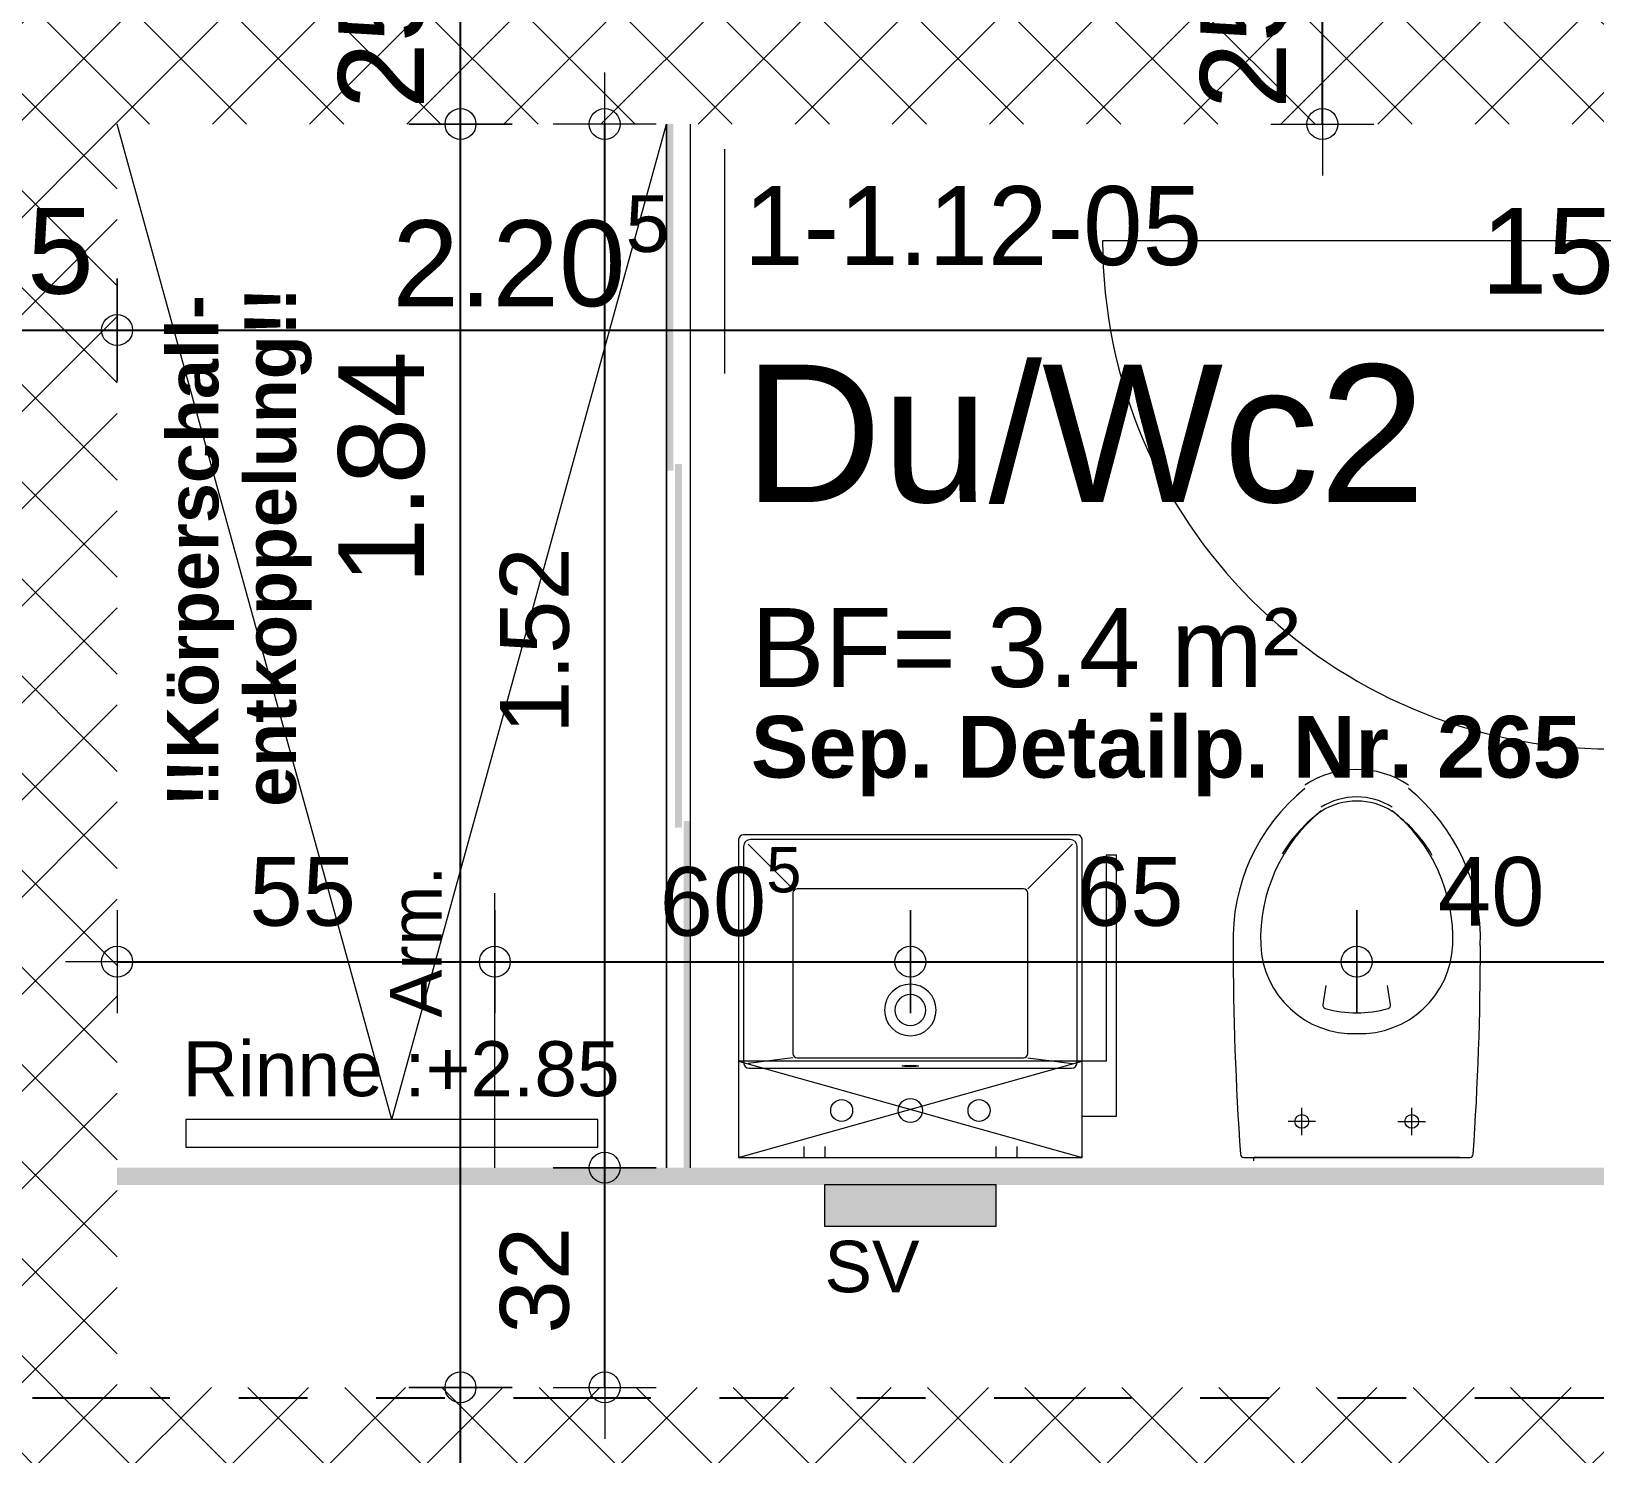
# Model space of a CAD drawing. Header units: metres. Extents: x 2.1 to 55.1, y 135.2 to 164.9.
# Drawn here: x 36.481 to 38.757, y 147.238 to 149.31 of the extents above; entities that cross this region are included whole.
import ezdxf

# ---------------------------------------------------------------- set-up
doc = ezdxf.new("R2010")
doc.units = ezdxf.units.M
doc.header["$PDMODE"] = 65
for name, pattern in [('AUSGEZOGEN', [0]), ('LINIE_23', [0.395, 0.2, -0.065, 0, -0.065, 0, -0.065]), ('PHANTOM', [63.5, 31.75, -6.35, 6.35, -6.35, 6.35, -6.35]), ('RAND', [44.45, 12.7, -6.35, 12.7, -6.35, 0, -6.35]), ('VERDECKT', [9.525, 6.35, -3.175])]:
    doc.linetypes.add(name, pattern=pattern)
for name, color, linetype, lineweight in [('XR$1$Bad', 7, 'AUSGEZOGEN', 13), ('XR$1$Bauachsen grob', 7, 'RAND', 13), ('XR$1$Hilfskonstruktion', 180, 'VERDECKT', 13), ('XR$1$Leichtbauwaende', 7, 'AUSGEZOGEN', 18), ('XR$1$Oeffnungsrichtung Tuere', 7, 'AUSGEZOGEN', 13), ('XR$1$Raumbezeichnung', 7, 'AUSGEZOGEN', 18), ('XR$1$Text Werkplan Ausfuehrung', 7, 'AUSGEZOGEN', 25), ('XR$1$Wand Beton bewehrt', 7, 'AUSGEZOGEN', 35), ('XR$1$Werkplan- Ausfuehrungsmasse', 7, 'AUSGEZOGEN', 13)]:
    doc.layers.add(name, color=color, linetype=linetype, lineweight=lineweight)
for name, color, linetype, lineweight, true_color in [('XR$1$Fachplaner Sanitaer', 7, 'AUSGEZOGEN', 18, 0x656565), ('XR$1$Sanitaer Apparate', 7, 'AUSGEZOGEN', 18, 0x656565), ('XR$1$Sanitaer Text', 7, 'AUSGEZOGEN', 18, 0x656565), ('XR$1$Sanitaer Vermassung', 7, 'AUSGEZOGEN', 18, 0x656565)]:
    doc.layers.add(name, color=color, linetype=linetype, lineweight=lineweight, true_color=true_color)
doc.styles.add('ARIAL', font='ARIAL.TTF')
doc.dimstyles.new('DIMSTYLE_13', dxfattribs={"dimtxt": 0.1, "dimasz": 0.15, "dimexe": 0, "dimexo": 0, "dimgap": 0.05, "dimtad": 2, "dimrnd": 0.005, "dimzin": 4, "dimdsep": 46, "dimtxsty": 'ARIAL', "dimblk1": 'ALL_ML_KREIS', "dimblk2": 'ALL_ML_KREIS', "dimsah": 1, "dimcen": 0, "dimclrd": 256, "dimclre": 256, "dimclrt": 256, "dimadec": 0, "dimazin": 0, "dimtfac": 1, "dimtdec": 0, "dimtix": 1, "dimtmove": 2, "dimatfit": 3, "dimfxl": 0, "dimtzin": 0, "dimlwd": 0, "dimlwe": 13, "dimarcsym": 0})
doc.dimstyles.new('DIMSTYLE_14', dxfattribs={"dimtxt": 0.125, "dimasz": 0.15, "dimexe": 0, "dimexo": 0, "dimgap": 0.0625, "dimtad": 2, "dimdec": 1, "dimlfac": 100, "dimrnd": 0.5, "dimzin": 4, "dimdsep": 46, "dimtxsty": 'ARIAL', "dimblk1": 'ALL_ML_KREIS', "dimblk2": 'ALL_ML_KREIS', "dimsah": 1, "dimcen": 0, "dimclrd": 256, "dimclre": 256, "dimclrt": 256, "dimadec": 0, "dimazin": 0, "dimtfac": 1, "dimtdec": 0, "dimtix": 1, "dimtmove": 2, "dimatfit": 3, "dimfxl": 0, "dimtvp": 1.2, "dimtzin": 0, "dimlwd": 0, "dimlwe": -1, "dimarcsym": 0})
doc.dimstyles.new('DIMSTYLE_16', dxfattribs={"dimtxt": 0.125, "dimasz": 0.15, "dimexe": 0, "dimexo": 0, "dimgap": 0.0625, "dimtad": 2, "dimdec": 1, "dimlfac": 100, "dimrnd": 0.5, "dimzin": 4, "dimdsep": 46, "dimtxsty": 'ARIAL', "dimblk1": 'ALL_ML_KREIS', "dimblk2": 'ALL_ML_KREIS', "dimsah": 1, "dimcen": 0, "dimclrd": 256, "dimclre": 256, "dimclrt": 256, "dimadec": 0, "dimazin": 0, "dimtfac": 1, "dimtdec": 0, "dimtix": 1, "dimtmove": 2, "dimatfit": 3, "dimfxl": 0, "dimtvp": 1.2, "dimtzin": 0, "dimlwd": 0, "dimlwe": -1, "dimarcsym": 0})
doc.dimstyles.new('DIMSTYLE_18', dxfattribs={"dimtxt": 0.125, "dimasz": 0.15, "dimexe": 0, "dimexo": 0, "dimgap": 0.0625, "dimtad": 2, "dimrnd": 0.005, "dimzin": 4, "dimdsep": 46, "dimtxsty": 'ARIAL', "dimblk1": 'ALL_ML_KREIS', "dimblk2": 'ALL_ML_KREIS', "dimsah": 1, "dimcen": 0, "dimclrd": 256, "dimclre": 256, "dimclrt": 256, "dimadec": 0, "dimazin": 0, "dimtfac": 1, "dimtdec": 0, "dimtix": 1, "dimtmove": 2, "dimatfit": 3, "dimfxl": 0, "dimtzin": 0, "dimlwd": 0, "dimlwe": -1, "dimarcsym": 0})
doc.dimstyles.new('DIMSTYLE_24', dxfattribs={"dimtxt": 0.125, "dimasz": 0.15, "dimexe": 0, "dimexo": 0, "dimgap": 0.0625, "dimtad": 2, "dimdec": 3, "dimrnd": 0.005, "dimzin": 4, "dimdsep": 46, "dimtxsty": 'ARIAL', "dimblk1": 'ALL_ML_KREIS', "dimblk2": 'ALL_ML_KREIS', "dimsah": 1, "dimcen": 0, "dimclrd": 256, "dimclre": 256, "dimclrt": 256, "dimadec": 0, "dimazin": 0, "dimtfac": 1, "dimtdec": 0, "dimtix": 1, "dimtmove": 2, "dimatfit": 3, "dimfxl": 0, "dimtzin": 0, "dimlwd": 0, "dimlwe": -1, "dimarcsym": 0})
doc.dimstyles.new('DIMSTYLE_3', dxfattribs={"dimtxt": 0.1, "dimasz": 0.15, "dimexe": 0, "dimexo": 0, "dimgap": 0.05, "dimtad": 2, "dimdec": 1, "dimlfac": 100, "dimrnd": 0.5, "dimzin": 4, "dimdsep": 46, "dimtxsty": 'ARIAL', "dimblk1": 'ALL_ML_KREIS', "dimblk2": 'ALL_ML_KREIS', "dimsah": 1, "dimcen": 0, "dimclrd": 240, "dimclre": 240, "dimclrt": 240, "dimadec": 0, "dimazin": 0, "dimtfac": 1, "dimtdec": 0, "dimtix": 1, "dimtmove": 2, "dimatfit": 3, "dimfxl": 0, "dimtvp": 1.2, "dimtzin": 0, "dimlwd": 0, "dimlwe": 13, "dimarcsym": 0})
doc.dimstyles.new('DIMSTYLE_31', dxfattribs={"dimtxt": 0.1, "dimasz": 0.15, "dimexe": 0, "dimexo": 0, "dimgap": 0.05, "dimtad": 2, "dimdec": 1, "dimlfac": 100, "dimrnd": 0.5, "dimzin": 4, "dimdsep": 46, "dimtxsty": 'ARIAL', "dimblk1": 'ALL_ML_KREIS', "dimblk2": 'ALL_ML_KREIS', "dimsah": 1, "dimcen": 0, "dimclrd": 240, "dimclre": 240, "dimclrt": 240, "dimadec": 0, "dimazin": 0, "dimtfac": 1, "dimtdec": 0, "dimtix": 1, "dimtmove": 2, "dimatfit": 3, "dimfxl": 0, "dimtzin": 0, "dimlwd": 0, "dimlwe": 13, "dimarcsym": 0})
pattern_1 = [(45, (0, 0), (-0.07071068, 0.07071068), []), (135, (0, 0), (-0.07071068, -0.07071068), [])]

# ---------------------------------------------------------------- blocks, each defined once
blk = doc.blocks.new('COMPLEXOBJECT_3')
at = {"layer": 'XR$1$Sanitaer Apparate', "color": 7, "lineweight": 13, "transparency": 33554687}
for start, end in [(90, 270), (270, 90)]:
    blk.add_arc((37.7609, 147.8843), 0.0225, start, end, dxfattribs=at)
blk = doc.blocks.new('COMPLEXOBJECT_4')
at = {"layer": 'XR$1$Sanitaer Apparate', "color": 7, "lineweight": 13, "transparency": 33554687}
for start, end in [(90, 270), (270, 90)]:
    blk.add_arc((37.7609, 147.8843), 0.0375, start, end, dxfattribs=at)
blk = doc.blocks.new('COMPLEXOBJECT_5')
at = {"layer": 'XR$1$Sanitaer Apparate', "color": 7, "lineweight": 13, "transparency": 33554687}
for p, q in [((37.5109, 148.1327), (37.5109, 147.6727)), ((38.0039, 148.1397), (37.5179, 148.1397)), ((38.0109, 147.6727), (38.0109, 148.1327)), ((37.5139, 147.6697), (38.0079, 147.6697))]:
    blk.add_line(p, q, dxfattribs=at)
for centre, radius, start, end in [((37.5179, 148.1327), 0.007, 90, 180), ((38.0039, 148.1327), 0.007, 0, 90), ((37.5139, 147.6727), 0.003, 180, 270), ((38.0079, 147.6727), 0.003, 270, 0)]:
    blk.add_arc(centre, radius, start, end, dxfattribs=at)
blk = doc.blocks.new('COMPLEXOBJECT_6')
at = {"layer": 'XR$1$Sanitaer Apparate', "color": 7, "lineweight": 13, "transparency": 33554687}
for p, q in [((37.9937, 148.1325), (37.5281, 148.1325)), ((37.5181, 148.1225), (37.5181, 147.8077)), ((38.0037, 147.8077), (38.0037, 148.1225))]:
    blk.add_line(p, q, dxfattribs=at)
blk.add_lwpolyline([(37.5261, 147.7997), (37.7609, 147.7997), (37.9957, 147.7997)], dxfattribs=at)
for centre, radius, start, end in [((37.5281, 148.1225), 0.01, 90, 180), ((37.9937, 148.1225), 0.01, 0, 90), ((37.5261, 147.8077), 0.008, 180, 270), ((37.9957, 147.8077), 0.008, 270, 0)]:
    blk.add_arc(centre, radius, start, end, dxfattribs=at)
blk = doc.blocks.new('COMPLEXOBJECT_7')
at = {"layer": 'XR$1$Sanitaer Apparate', "color": 7, "lineweight": 13, "transparency": 33554687}
for p, q in [((37.5899, 148.0548), (37.5899, 147.8208)), ((37.9259, 148.0608), (37.5959, 148.0608)), ((37.9319, 147.8208), (37.9319, 148.0548)), ((37.5959, 147.8148), (37.9259, 147.8148))]:
    blk.add_line(p, q, dxfattribs=at)
for centre, start, end in [((37.5959, 148.0548), 90, 180), ((37.9259, 148.0548), 0, 90), ((37.5959, 147.8208), 180, 270), ((37.9259, 147.8208), 270, 0)]:
    blk.add_arc(centre, 0.006, start, end, dxfattribs=at)
blk = doc.blocks.new('ALL_ML_KREIS')
at = {"color": 0, "linetype": 'ByBlock', "lineweight": -2}
for p, q in [((0, -0.5), (0, 0.5)), ((-1, 0), (0.5, 0))]:
    blk.add_line(p, q, dxfattribs=at)
blk.add_circle((0, 0), 0.15, dxfattribs=at)
blk = doc.blocks.new('*D57')
at = {"layer": 'DEFPOINTS', "transparency": 33554687}
for p in [(38.7109, 149.4247), (38.3609, 149.1747), (38.9609, 149.1747)]:
    blk.add_point(p, dxfattribs=at)
at = {"layer": 'XR$1$Werkplan- Ausfuehrungsmasse', "lineweight": -2, "transparency": 33554687}
for p, q in [((38.3609, 149.4247), (38.3609, 149.4247)), ((38.3609, 149.1747), (38.3609, 149.4247)), ((38.3609, 149.1747), (38.3609, 149.1747))]:
    blk.add_line(p, q, dxfattribs=at)
at = {"layer": 'XR$1$Werkplan- Ausfuehrungsmasse', "transparency": 33554687, "xscale": 0.15, "yscale": 0.15, "zscale": 0.15}
for p, rotation in [((38.3609, 149.4247), 90), ((38.3609, 149.1747), 270)]:
    blk.add_blockref('ALL_ML_KREIS', p, dxfattribs=dict(at, rotation=rotation))
at = {"layer": 'XR$1$Werkplan- Ausfuehrungsmasse', "transparency": 33554687, "insert": (38.2463, 149.2936), "char_height": 0.125, "width": 0.5, "attachment_point": 5, "rotation": 90, "style": 'ARIAL'}
blk.add_mtext('\\A1;{\\A1;{25\\H0.082500;\\S^ ;}}', dxfattribs=at)
blk = doc.blocks.new('*D199')
at = {"layer": 'DEFPOINTS', "color": 240, "lineweight": 13, "transparency": 33554687}
for p in [(36.6059, 147.6547), (36.6059, 147.3347), (37.3159, 147.3347)]:
    blk.add_point(p, dxfattribs=at)
at = {"layer": 'XR$1$Sanitaer Vermassung', "color": 240, "linetype": 'AUSGEZOGEN', "lineweight": -2, "transparency": 33554687}
for p, q in [((37.3159, 147.6547), (37.3159, 147.6547)), ((37.3159, 147.3347), (37.3159, 147.3347))]:
    blk.add_line(p, q, dxfattribs=at)
at = {"layer": 'XR$1$Sanitaer Vermassung', "color": 240, "lineweight": -2, "transparency": 33554687}
blk.add_line((37.3159, 147.3347), (37.3159, 147.6547), dxfattribs=at)
at = {"layer": 'XR$1$Sanitaer Vermassung', "color": 240, "lineweight": 13, "transparency": 33554687, "xscale": 0.15, "yscale": 0.15, "zscale": 0.15}
for p, rotation in [((37.3159, 147.6547), 90), ((37.3159, 147.3347), 270)]:
    blk.add_blockref('ALL_ML_KREIS', p, dxfattribs=dict(at, rotation=rotation))
at = {"layer": 'XR$1$Sanitaer Vermassung', "color": 240, "lineweight": 13, "transparency": 33554687, "insert": (37.2141, 147.4907), "char_height": 0.1, "width": 0.4, "attachment_point": 5, "rotation": 90, "style": 'ARIAL'}
blk.add_mtext('\\A1;{\\A1;{32\\H0.066000;\\S^ ;}}', dxfattribs=at)
blk = doc.blocks.new('*D200')
at = {"layer": 'DEFPOINTS', "color": 240, "lineweight": 13, "transparency": 33554687}
for p in [(36.6059, 149.1747), (36.6059, 147.6547), (37.3159, 147.6547)]:
    blk.add_point(p, dxfattribs=at)
at = {"layer": 'XR$1$Sanitaer Vermassung', "color": 240, "linetype": 'AUSGEZOGEN', "lineweight": -2, "transparency": 33554687}
for p, q in [((37.3159, 149.1747), (37.3159, 149.1747)), ((37.3159, 147.6547), (37.3159, 147.6547))]:
    blk.add_line(p, q, dxfattribs=at)
at = {"layer": 'XR$1$Sanitaer Vermassung', "color": 240, "lineweight": -2, "transparency": 33554687}
blk.add_line((37.3159, 147.6547), (37.3159, 149.1747), dxfattribs=at)
at = {"layer": 'XR$1$Sanitaer Vermassung', "color": 240, "lineweight": 13, "transparency": 33554687, "xscale": 0.15, "yscale": 0.15, "zscale": 0.15}
for p, rotation in [((37.3159, 149.1747), 90), ((37.3159, 147.6547), 270)]:
    blk.add_blockref('ALL_ML_KREIS', p, dxfattribs=dict(at, rotation=rotation))
at = {"layer": 'XR$1$Sanitaer Vermassung', "color": 240, "lineweight": 13, "transparency": 33554687, "insert": (37.2142, 148.4224), "char_height": 0.1, "width": 0.4, "attachment_point": 5, "rotation": 90, "style": 'ARIAL'}
blk.add_mtext('\\A1;{\\A1;{1.52\\H0.066000;\\S^ ;}}', dxfattribs=at)
blk = doc.blocks.new('*D428')
at = {"layer": 'DEFPOINTS', "transparency": 33554687}
for p in [(36.3559, 149.1747), (36.6059, 149.1747), (36.3559, 148.8747)]:
    blk.add_point(p, dxfattribs=at)
at = {"layer": 'XR$1$Werkplan- Ausfuehrungsmasse', "lineweight": -2, "transparency": 33554687}
for p, q in [((36.3559, 148.8747), (36.3559, 148.8747)), ((36.3559, 148.8747), (36.6059, 148.8747)), ((36.6059, 148.8747), (36.6059, 148.8747))]:
    blk.add_line(p, q, dxfattribs=at)
at = {"layer": 'XR$1$Werkplan- Ausfuehrungsmasse', "transparency": 33554687, "xscale": 0.15, "yscale": 0.15, "zscale": 0.15, "rotation": 180}
blk.add_blockref('ALL_ML_KREIS', (36.3559, 148.8747), dxfattribs=at)
at = {"layer": 'XR$1$Werkplan- Ausfuehrungsmasse', "transparency": 33554687, "xscale": 0.15, "yscale": 0.15, "zscale": 0.15}
blk.add_blockref('ALL_ML_KREIS', (36.6059, 148.8747), dxfattribs=at)
at = {"layer": 'XR$1$Werkplan- Ausfuehrungsmasse', "transparency": 33554687, "insert": (36.4748, 148.9893), "char_height": 0.125, "width": 0.5, "attachment_point": 5, "style": 'ARIAL'}
blk.add_mtext('\\A1;{\\A1;{25\\H0.082500;\\S^ ;}}', dxfattribs=at)
blk = doc.blocks.new('*D429')
at = {"layer": 'DEFPOINTS', "transparency": 33554687}
for p in [(36.6059, 149.1747), (38.8109, 149.0247), (36.6059, 148.8747)]:
    blk.add_point(p, dxfattribs=at)
at = {"layer": 'XR$1$Werkplan- Ausfuehrungsmasse', "lineweight": -2, "transparency": 33554687}
for p, q in [((38.8109, 148.9316), (38.8109, 148.8747)), ((36.6059, 148.8747), (36.6059, 148.8747)), ((36.6059, 148.8747), (38.8109, 148.8747))]:
    blk.add_line(p, q, dxfattribs=at)
at = {"layer": 'XR$1$Werkplan- Ausfuehrungsmasse', "transparency": 33554687, "xscale": 0.15, "yscale": 0.15, "zscale": 0.15, "rotation": 180}
blk.add_blockref('ALL_ML_KREIS', (36.6059, 148.8747), dxfattribs=at)
at = {"layer": 'XR$1$Werkplan- Ausfuehrungsmasse', "transparency": 33554687, "xscale": 0.15, "yscale": 0.15, "zscale": 0.15}
blk.add_blockref('ALL_ML_KREIS', (38.8109, 148.8747), dxfattribs=at)
at = {"layer": 'XR$1$Werkplan- Ausfuehrungsmasse', "transparency": 33554687, "insert": (37.2084, 148.9893), "char_height": 0.125, "width": 0.625, "attachment_point": 5, "style": 'ARIAL'}
blk.add_mtext('\\A1;{\\A1;{2.20\\H0.082500;\\S5^ ;}}', dxfattribs=at)
blk = doc.blocks.new('*D430')
at = {"layer": 'DEFPOINTS', "transparency": 33554687}
for p in [(38.8109, 149.0247), (38.9609, 149.0247), (38.8109, 148.8747)]:
    blk.add_point(p, dxfattribs=at)
at = {"layer": 'XR$1$Werkplan- Ausfuehrungsmasse', "lineweight": -2, "transparency": 33554687}
for p, q in [((38.8109, 148.9316), (38.8109, 148.8747)), ((38.9609, 148.9316), (38.9609, 148.8747)), ((38.8109, 148.8747), (38.9609, 148.8747))]:
    blk.add_line(p, q, dxfattribs=at)
at = {"layer": 'XR$1$Werkplan- Ausfuehrungsmasse', "transparency": 33554687, "xscale": 0.15, "yscale": 0.15, "zscale": 0.15, "rotation": 180}
blk.add_blockref('ALL_ML_KREIS', (38.8109, 148.8747), dxfattribs=at)
at = {"layer": 'XR$1$Werkplan- Ausfuehrungsmasse', "transparency": 33554687, "xscale": 0.15, "yscale": 0.15, "zscale": 0.15}
blk.add_blockref('ALL_ML_KREIS', (38.9609, 148.8747), dxfattribs=at)
at = {"layer": 'XR$1$Werkplan- Ausfuehrungsmasse', "transparency": 33554687, "insert": (38.6887, 148.9893), "char_height": 0.125, "width": 0.5, "attachment_point": 5, "style": 'ARIAL'}
blk.add_mtext('\\A1;{\\A1;{15\\H0.082500;\\S^ ;}}', dxfattribs=at)
blk = doc.blocks.new('*D494')
at = {"layer": 'DEFPOINTS', "transparency": 33554687}
for p in [(36.6059, 147.3347), (36.6059, 147.1347), (37.1059, 147.1347)]:
    blk.add_point(p, dxfattribs=at)
at = {"layer": 'XR$1$Werkplan- Ausfuehrungsmasse', "lineweight": -2, "transparency": 33554687}
for p, q in [((37.1059, 147.3347), (37.1059, 147.3347)), ((37.1059, 147.1347), (37.1059, 147.3347)), ((37.1059, 147.1347), (37.1059, 147.1347))]:
    blk.add_line(p, q, dxfattribs=at)
at = {"layer": 'XR$1$Werkplan- Ausfuehrungsmasse', "transparency": 33554687, "xscale": 0.15, "yscale": 0.15, "zscale": 0.15}
for p, rotation in [((37.1059, 147.3347), 90), ((37.1059, 147.1347), 270)]:
    blk.add_blockref('ALL_ML_KREIS', p, dxfattribs=dict(at, rotation=rotation))
at = {"layer": 'XR$1$Werkplan- Ausfuehrungsmasse', "transparency": 33554687, "insert": (36.9913, 147.0138), "char_height": 0.125, "width": 0.5, "attachment_point": 5, "rotation": 90, "style": 'ARIAL'}
blk.add_mtext('\\A1;{\\A1;{20\\H0.082500;\\S^ ;}}', dxfattribs=at)
blk = doc.blocks.new('*D495')
at = {"layer": 'DEFPOINTS', "transparency": 33554687}
for p in [(36.6059, 149.1747), (36.6059, 147.3347), (37.1059, 147.3347)]:
    blk.add_point(p, dxfattribs=at)
at = {"layer": 'XR$1$Werkplan- Ausfuehrungsmasse', "lineweight": -2, "transparency": 33554687}
for p, q in [((37.1059, 149.1747), (37.1059, 149.1747)), ((37.1059, 147.3347), (37.1059, 149.1747)), ((37.1059, 147.3347), (37.1059, 147.3347))]:
    blk.add_line(p, q, dxfattribs=at)
at = {"layer": 'XR$1$Werkplan- Ausfuehrungsmasse', "transparency": 33554687, "xscale": 0.15, "yscale": 0.15, "zscale": 0.15}
for p, rotation in [((37.1059, 149.1747), 90), ((37.1059, 147.3347), 270)]:
    blk.add_blockref('ALL_ML_KREIS', p, dxfattribs=dict(at, rotation=rotation))
at = {"layer": 'XR$1$Werkplan- Ausfuehrungsmasse', "transparency": 33554687, "insert": (36.9913, 148.674), "char_height": 0.125, "width": 0.5, "attachment_point": 5, "rotation": 90, "style": 'ARIAL'}
blk.add_mtext('\\A1;{\\A1;{1.84\\H0.082500;\\S^ ;}}', dxfattribs=at)
blk = doc.blocks.new('*D496')
at = {"layer": 'DEFPOINTS', "transparency": 33554687}
for p in [(38.7109, 149.4247), (36.6059, 149.1747), (37.1059, 149.1747)]:
    blk.add_point(p, dxfattribs=at)
at = {"layer": 'XR$1$Werkplan- Ausfuehrungsmasse', "lineweight": -2, "transparency": 33554687}
for p, q in [((37.1059, 149.4247), (37.1059, 149.4247)), ((37.1059, 149.1747), (37.1059, 149.4247)), ((37.1059, 149.1747), (37.1059, 149.1747))]:
    blk.add_line(p, q, dxfattribs=at)
at = {"layer": 'XR$1$Werkplan- Ausfuehrungsmasse', "transparency": 33554687, "xscale": 0.15, "yscale": 0.15, "zscale": 0.15}
for p, rotation in [((37.1059, 149.4247), 90), ((37.1059, 149.1747), 270)]:
    blk.add_blockref('ALL_ML_KREIS', p, dxfattribs=dict(at, rotation=rotation))
at = {"layer": 'XR$1$Werkplan- Ausfuehrungsmasse', "transparency": 33554687, "insert": (36.9913, 149.2936), "char_height": 0.125, "width": 0.5, "attachment_point": 5, "rotation": 90, "style": 'ARIAL'}
blk.add_mtext('\\A1;{\\A1;{25\\H0.082500;\\S^ ;}}', dxfattribs=at)
blk = doc.blocks.new('*D515')
at = {"layer": 'DEFPOINTS', "color": 240, "lineweight": 13, "transparency": 33554687}
for p in [(36.6059, 147.9547), (36.6059, 147.6547), (37.1559, 147.6547)]:
    blk.add_point(p, dxfattribs=at)
at = {"layer": 'XR$1$Sanitaer Vermassung', "color": 240, "linetype": 'AUSGEZOGEN', "lineweight": -2, "transparency": 33554687}
for p, q in [((36.6059, 147.9547), (36.6059, 147.9547)), ((37.1559, 147.9547), (37.1559, 147.9547))]:
    blk.add_line(p, q, dxfattribs=at)
at = {"layer": 'XR$1$Sanitaer Vermassung', "color": 240, "lineweight": -2, "transparency": 33554687}
blk.add_line((36.6059, 147.9547), (37.1559, 147.9547), dxfattribs=at)
at = {"layer": 'XR$1$Sanitaer Vermassung', "color": 240, "lineweight": 13, "transparency": 33554687, "xscale": 0.15, "yscale": 0.15, "zscale": 0.15, "rotation": 180}
blk.add_blockref('ALL_ML_KREIS', (36.6059, 147.9547), dxfattribs=at)
at = {"layer": 'XR$1$Sanitaer Vermassung', "color": 240, "lineweight": 13, "transparency": 33554687, "xscale": 0.15, "yscale": 0.15, "zscale": 0.15}
blk.add_blockref('ALL_ML_KREIS', (37.1559, 147.9547), dxfattribs=at)
at = {"layer": 'XR$1$Sanitaer Vermassung', "color": 240, "lineweight": 13, "transparency": 33554687, "insert": (36.876, 148.0564), "char_height": 0.1, "width": 0.4, "attachment_point": 5, "style": 'ARIAL'}
blk.add_mtext('\\A1;{\\A1;{55\\H0.066000;\\S^ ;}}', dxfattribs=at)
blk = doc.blocks.new('*D516')
at = {"layer": 'DEFPOINTS', "color": 240, "lineweight": 13, "transparency": 33554687}
for p in [(37.1559, 147.9547), (37.7609, 147.738), (37.1559, 147.6547)]:
    blk.add_point(p, dxfattribs=at)
at = {"layer": 'XR$1$Sanitaer Vermassung', "color": 240, "linetype": 'AUSGEZOGEN', "lineweight": -2, "transparency": 33554687}
for p, q in [((37.1559, 147.9547), (37.1559, 147.9547)), ((37.7609, 147.9547), (37.7609, 147.9547))]:
    blk.add_line(p, q, dxfattribs=at)
at = {"layer": 'XR$1$Sanitaer Vermassung', "color": 240, "lineweight": -2, "transparency": 33554687}
blk.add_line((37.1559, 147.9547), (37.7609, 147.9547), dxfattribs=at)
at = {"layer": 'XR$1$Sanitaer Vermassung', "color": 240, "lineweight": 13, "transparency": 33554687, "xscale": 0.15, "yscale": 0.15, "zscale": 0.15, "rotation": 180}
blk.add_blockref('ALL_ML_KREIS', (37.1559, 147.9547), dxfattribs=at)
at = {"layer": 'XR$1$Sanitaer Vermassung', "color": 240, "lineweight": 13, "transparency": 33554687, "xscale": 0.15, "yscale": 0.15, "zscale": 0.15}
blk.add_blockref('ALL_ML_KREIS', (37.7609, 147.9547), dxfattribs=at)
at = {"layer": 'XR$1$Sanitaer Vermassung', "color": 240, "lineweight": 13, "transparency": 33554687, "insert": (37.4991, 148.0564), "char_height": 0.1, "width": 0.4, "attachment_point": 5, "style": 'ARIAL'}
blk.add_mtext('\\A1;{\\A1;{60\\H0.066000;\\S5^ ;}}', dxfattribs=at)
blk = doc.blocks.new('*D517')
at = {"layer": 'DEFPOINTS', "color": 240, "lineweight": 13, "transparency": 33554687}
for p in [(37.7609, 147.9547), (37.7609, 147.738), (38.4109, 147.6697)]:
    blk.add_point(p, dxfattribs=at)
at = {"layer": 'XR$1$Sanitaer Vermassung', "color": 240, "linetype": 'AUSGEZOGEN', "lineweight": -2, "transparency": 33554687}
for p, q in [((37.7609, 147.9547), (37.7609, 147.9547)), ((38.4109, 147.9547), (38.4109, 147.9547))]:
    blk.add_line(p, q, dxfattribs=at)
at = {"layer": 'XR$1$Sanitaer Vermassung', "color": 240, "lineweight": -2, "transparency": 33554687}
blk.add_line((37.7609, 147.9547), (38.4109, 147.9547), dxfattribs=at)
at = {"layer": 'XR$1$Sanitaer Vermassung', "color": 240, "lineweight": 13, "transparency": 33554687, "xscale": 0.15, "yscale": 0.15, "zscale": 0.15, "rotation": 180}
blk.add_blockref('ALL_ML_KREIS', (37.7609, 147.9547), dxfattribs=at)
at = {"layer": 'XR$1$Sanitaer Vermassung', "color": 240, "lineweight": 13, "transparency": 33554687, "xscale": 0.15, "yscale": 0.15, "zscale": 0.15}
blk.add_blockref('ALL_ML_KREIS', (38.4109, 147.9547), dxfattribs=at)
at = {"layer": 'XR$1$Sanitaer Vermassung', "color": 240, "lineweight": 13, "transparency": 33554687, "insert": (38.081, 148.0564), "char_height": 0.1, "width": 0.4, "attachment_point": 5, "style": 'ARIAL'}
blk.add_mtext('\\A1;{\\A1;{65\\H0.066000;\\S^ ;}}', dxfattribs=at)
blk = doc.blocks.new('*D518')
at = {"layer": 'DEFPOINTS', "color": 240, "lineweight": 13, "transparency": 33554687}
for p in [(38.4109, 147.9547), (38.4109, 147.6697), (38.8109, 147.3347)]:
    blk.add_point(p, dxfattribs=at)
at = {"layer": 'XR$1$Sanitaer Vermassung', "color": 240, "linetype": 'AUSGEZOGEN', "lineweight": -2, "transparency": 33554687}
for p, q in [((38.4109, 147.9547), (38.4109, 147.9547)), ((38.8109, 147.9547), (38.8109, 147.9547))]:
    blk.add_line(p, q, dxfattribs=at)
at = {"layer": 'XR$1$Sanitaer Vermassung', "color": 240, "lineweight": -2, "transparency": 33554687}
blk.add_line((38.4109, 147.9547), (38.8109, 147.9547), dxfattribs=at)
at = {"layer": 'XR$1$Sanitaer Vermassung', "color": 240, "lineweight": 13, "transparency": 33554687, "xscale": 0.15, "yscale": 0.15, "zscale": 0.15, "rotation": 180}
blk.add_blockref('ALL_ML_KREIS', (38.4109, 147.9547), dxfattribs=at)
at = {"layer": 'XR$1$Sanitaer Vermassung', "color": 240, "lineweight": 13, "transparency": 33554687, "xscale": 0.15, "yscale": 0.15, "zscale": 0.15}
blk.add_blockref('ALL_ML_KREIS', (38.8109, 147.9547), dxfattribs=at)
at = {"layer": 'XR$1$Sanitaer Vermassung', "color": 240, "lineweight": 13, "transparency": 33554687, "insert": (38.6066, 148.0564), "char_height": 0.1, "width": 0.4, "attachment_point": 5, "style": 'ARIAL'}
blk.add_mtext('\\A1;{\\A1;{40\\H0.066000;\\S^ ;}}', dxfattribs=at)
blk = doc.blocks.new('*D709')
at = {"layer": 'DEFPOINTS', "transparency": 33554687}
for p in [(36.3559, 149.1747), (36.6059, 147.1347), (36.3559, 146.8347)]:
    blk.add_point(p, dxfattribs=at)
at = {"layer": 'XR$1$Werkplan- Ausfuehrungsmasse', "lineweight": -2, "transparency": 33554687}
for p, q in [((36.3559, 146.8347), (36.3559, 146.8347)), ((36.3559, 146.8347), (36.6059, 146.8347)), ((36.6059, 146.8347), (36.6059, 146.8347))]:
    blk.add_line(p, q, dxfattribs=at)
at = {"layer": 'XR$1$Werkplan- Ausfuehrungsmasse', "transparency": 33554687, "xscale": 0.15, "yscale": 0.15, "zscale": 0.15, "rotation": 180}
blk.add_blockref('ALL_ML_KREIS', (36.3559, 146.8347), dxfattribs=at)
at = {"layer": 'XR$1$Werkplan- Ausfuehrungsmasse', "transparency": 33554687, "xscale": 0.15, "yscale": 0.15, "zscale": 0.15}
blk.add_blockref('ALL_ML_KREIS', (36.6059, 146.8347), dxfattribs=at)
at = {"layer": 'XR$1$Werkplan- Ausfuehrungsmasse', "transparency": 33554687, "insert": (36.4748, 146.9493), "char_height": 0.125, "width": 0.5, "attachment_point": 5, "style": 'ARIAL'}
blk.add_mtext('\\A1;{\\A1;{25\\H0.082500;\\S^ ;}}', dxfattribs=at)

msp = doc.modelspace()

# ---------------------------------------------------------------- hatches: boundary and pattern name
at = {"layer": 'XR$1$Bad', "lineweight": 13, "true_color": 0xa8ffff, "transparency": 33554687}
for points in [[(37.4059, 149.1747), (37.4059, 148.6697), (37.4159, 148.6697), (37.4159, 149.1747)], [(37.4184, 148.6797), (37.4184, 148.1497), (37.4284, 148.1497), (37.4284, 148.6797)], [(37.4309, 148.1597), (37.4309, 147.6547), (37.4409, 147.6547), (37.4409, 148.1597)]]:
    msp.add_hatch(color=131, dxfattribs=at).paths.add_polyline_path(points)
at = {"layer": 'XR$1$Fachplaner Sanitaer', "linetype": 'AUSGEZOGEN', "true_color": 0xedf5de, "transparency": 33554687}
msp.add_hatch(color=7, dxfattribs=at).paths.add_polyline_path([(37.6359, 147.6297), (37.6359, 147.5697), (37.8859, 147.5697), (37.8859, 147.6297)])
at = {"layer": 'XR$1$Leichtbauwaende', "linetype": 'AUSGEZOGEN', "lineweight": 13, "true_color": 0xababab, "transparency": 33554687}
msp.add_hatch(color=253, dxfattribs=at).paths.add_polyline_path([(36.6059, 147.6297), (38.8109, 147.6297), (38.8109, 147.6547), (36.6059, 147.6547)])
at = {"layer": 'XR$1$Wand Beton bewehrt', "lineweight": 13, "transparency": 33554687}
h = msp.add_hatch(dxfattribs=at)
h.set_pattern_fill('SCHRAFFUR_3', color=256, scale=0.05, style=0, pattern_type=2)
h.set_pattern_definition(pattern_1)
h.paths.add_polyline_path([(38.9609, 149.1747), (38.9609, 149.5747), (38.7109, 149.5747), (38.7109, 149.1747)], flags=0)
h = msp.add_hatch(dxfattribs=at)
h.set_pattern_fill('SCHRAFFUR_3', color=256, scale=0.05, style=0, pattern_type=2)
h.set_pattern_definition(pattern_1)
h.paths.add_polyline_path([(33.7909, 149.1747), (38.7109, 149.1747), (38.7109, 149.4247), (33.7909, 149.4247)], flags=0)
h = msp.add_hatch(dxfattribs=at)
h.set_pattern_fill('SCHRAFFUR_3', color=256, scale=0.05, style=0, pattern_type=2)
h.set_pattern_definition(pattern_1)
h.paths.add_polyline_path([(36.6059, 143.2647), (36.6059, 149.1747), (36.3559, 149.1747), (36.3559, 143.2647)], flags=0)
h = msp.add_hatch(dxfattribs=at)
h.set_pattern_fill('SCHRAFFUR_3', color=256, scale=0.05, style=0, pattern_type=2)
h.set_pattern_definition(pattern_1)
h.paths.add_polyline_path([(39.4009, 147.3347), (36.6059, 147.3347), (36.6059, 147.1347), (39.4009, 147.1347)], flags=0)

# ---------------------------------------------------------------- linework, layer by layer
at = {"layer": 'XR$1$Bad', "transparency": 33554687}
for p, q in [((37.0059, 147.7247), (36.6059, 149.1747)), ((37.0059, 147.7247), (37.4059, 149.1747)), ((37.4059, 149.1747), (37.4059, 147.6547)), ((37.4409, 147.6547), (37.4409, 149.1747)), ((36.7059, 147.7247), (36.7059, 147.6847)), ((37.3059, 147.7247), (36.7059, 147.7247)), ((37.3059, 147.6847), (37.3059, 147.7247)), ((36.7059, 147.6847), (37.3059, 147.6847))]:
    msp.add_line(p, q, dxfattribs=at)
at = {"layer": 'XR$1$Bad', "color": 7, "linetype": 'AUSGEZOGEN', "transparency": 33554687}
msp.add_line((37.4909, 148.8114), (37.4909, 149.138), dxfattribs=at)
at = {"layer": 'XR$1$Bad', "color": 7, "linetype": 'AUSGEZOGEN', "lineweight": 13, "transparency": 33554687}
for p, q in [((38.3659, 147.92), (38.3616, 147.892)), ((38.4602, 147.892), (38.4559, 147.92)), ((38.3509, 147.7221), (38.3109, 147.7221)), ((38.3309, 147.7021), (38.3309, 147.7421)), ((38.4709, 147.7221), (38.5109, 147.7221)), ((38.4909, 147.7021), (38.4909, 147.7421)), ((38.2464, 147.6697), (38.5754, 147.6697)), ((38.2609, 147.6647), (38.2609, 147.6697)), ((38.5609, 147.6697), (38.2609, 147.6697))]:
    msp.add_line(p, q, dxfattribs=at)
for centre in [(38.3309, 147.7221), (38.4909, 147.7221)]:
    msp.add_circle(centre, 0.01, dxfattribs=at)
for centre, radius, start, end in [((38.4109, 148.0984), 0.1363, 56.4065, 123.5935), ((38.5126, 147.9877), 0.2818, 128.9266, 181.9699), ((38.3092, 147.9877), 0.2818, 358.0301, 51.0734), ((38.4109, 148.0984), 0.0963, 57.467, 122.533), ((38.4109, 148.0924), 0.0963, 57.467, 122.533), ((38.5126, 147.9879), 0.2417, 129.4207, 181.9854), ((38.4874, 147.9983), 0.2172, 126.1909, 148.4865), ((38.3092, 147.9879), 0.2417, 358.0146, 50.5793), ((38.3338, 147.998), 0.2179, 30.8138, 53.7143), ((42.774, 147.983), 4.5431, 180.0627, 183.8959), ((38.4061, 147.9851), 0.1352, 182.3824, 272.0384), ((38.4157, 147.9851), 0.1352, 267.9616, 357.6176), ((34.0479, 147.983), 4.5431, 356.1041, 359.9373), ((38.3665, 147.8913), 0.005, 171.1794, 254.028), ((38.4109, 148.0464), 0.1663, 254.028, 285.972), ((38.4553, 147.8913), 0.005, 285.972, 8.8206), ((38.2464, 147.6747), 0.005, 184.6082, 270), ((38.5754, 147.6747), 0.005, 270, 355.3918)]:
    msp.add_arc(centre, radius, start, end, dxfattribs=at)
at = {"layer": 'XR$1$Bauachsen grob', "color": 32, "linetype": 'LINIE_23', "lineweight": 25, "true_color": 0xc36e14, "transparency": 33554687}
msp.add_line((23.8829, 147.3197), (49.1089, 147.3197), dxfattribs=at)
at = {"layer": 'XR$1$Fachplaner Sanitaer', "color": 55, "linetype": 'VERDECKT', "true_color": 0x91b44b, "transparency": 33554687}
for p, q in [((37.6359, 147.6297), (37.6359, 147.5697)), ((37.8859, 147.6297), (37.6359, 147.6297)), ((37.8859, 147.5697), (37.8859, 147.6297)), ((37.6359, 147.5697), (37.8859, 147.5697))]:
    msp.add_line(p, q, dxfattribs=at)
at = {"layer": 'XR$1$Hilfskonstruktion', "transparency": 33554687}
msp.add_line((37.4059, 147.6547), (37.4059, 149.1747), dxfattribs=at)
at = {"layer": 'XR$1$Oeffnungsrichtung Tuere', "transparency": 33554687}
msp.add_line((38.7809, 149.0047), (38.0409, 149.0047), dxfattribs=at)
msp.add_arc((38.7809, 149.0047), 0.74, 180, 270, dxfattribs=at)
at = {"layer": 'XR$1$Sanitaer Apparate', "color": 7, "lineweight": 13, "transparency": 33554687}
for p, q in [((37.5899, 148.0608), (37.5248, 148.1258)), ((37.9319, 148.0608), (37.997, 148.1258)), ((38.0609, 148.1097), (38.0459, 148.1097)), ((38.0459, 148.1097), (38.0459, 147.8097)), ((38.0609, 147.7297), (38.0609, 148.1097)), ((37.5899, 147.8148), (37.5248, 147.8064)), ((37.9319, 147.8148), (37.997, 147.8064)), ((38.0109, 147.7297), (38.0109, 147.8097)), ((38.0459, 147.8097), (38.0109, 147.8097)), ((38.0109, 147.7297), (38.0609, 147.7297)), ((37.6059, 147.6856), (37.6059, 147.6706)), ((37.6365, 147.6856), (37.6365, 147.6706)), ((37.8853, 147.6856), (37.8853, 147.6706)), ((37.9159, 147.6856), (37.9159, 147.6706))]:
    msp.add_line(p, q, dxfattribs=at)
at = {"layer": 'XR$1$Sanitaer Apparate', "color": 240, "linetype": 'VERDECKT', "lineweight": 18, "transparency": 33554687}
msp.add_line((37.1559, 147.6547), (37.1559, 148.0547), dxfattribs=at)
at = {"layer": 'XR$1$Sanitaer Apparate', "color": 7, "linetype": 'PHANTOM', "lineweight": 13, "transparency": 33554687}
for p, q in [((38.0109, 147.8097), (37.5109, 147.8097)), ((37.5109, 147.8097), (37.5109, 147.6697)), ((37.5109, 147.6697), (38.0109, 147.8097)), ((37.5109, 147.8097), (38.0109, 147.6697)), ((38.0109, 147.6697), (38.0109, 147.8097)), ((37.5109, 147.6697), (38.0109, 147.6697))]:
    msp.add_line(p, q, dxfattribs=at)
at = {"layer": 'XR$1$Sanitaer Apparate', "color": 7, "lineweight": 13, "transparency": 33554687}
for centre, radius in [((37.6609, 147.738), 0.016), ((37.7609, 147.738), 0.0175), ((37.8609, 147.738), 0.016)]:
    msp.add_circle(centre, radius, dxfattribs=at)
msp.add_ellipse((37.7609, 147.8028), major_axis=(-0.012, 0), ratio=0.087489, dxfattribs=at)

# ---------------------------------------------------------------- block references
for name in ['COMPLEXOBJECT_5', 'COMPLEXOBJECT_6', 'COMPLEXOBJECT_7', 'COMPLEXOBJECT_4', 'COMPLEXOBJECT_3']:
    msp.add_blockref(name, (0, 0), dxfattribs=at)

# ---------------------------------------------------------------- texts
at = {"layer": 'XR$1$Raumbezeichnung', "transparency": 33554687, "style": 'ARIAL'}
for s, insert, char_height, width, attachment_point in [('\\W0.97;1-1.12-05', (37.5187, 148.9677), 0.115, 0.747537, 7), ('\\W1.00;Du/Wc2', (37.5179, 148.6214), 0.2, 1.096754, 7), ('\\W1.00;BF= 3.4 m²', (37.5287, 148.4698), 0.115, 0.856684, 1)]:
    msp.add_mtext(s, dxfattribs=dict(at, insert=insert, char_height=char_height, width=width, attachment_point=attachment_point))
at = {"layer": 'XR$1$Sanitaer Text', "color": 240, "lineweight": 13, "transparency": 33554687, "insert": (36.7009, 147.7577), "char_height": 0.08, "width": 0.680161, "attachment_point": 7, "style": 'ARIAL'}
msp.add_mtext('\\W1.00;Rinne :+2.85', dxfattribs=at)
at = {"layer": 'XR$1$Sanitaer Text', "color": 55, "linetype": 'AUSGEZOGEN', "true_color": 0x91b44b, "transparency": 33554687, "insert": (37.6359, 147.4722), "char_height": 0.075, "width": 0.177294, "attachment_point": 7, "style": 'ARIAL'}
msp.add_mtext('\\W0.99;SV', dxfattribs=at)
at = {"layer": 'XR$1$Text Werkplan Ausfuehrung', "color": 240, "transparency": 33554687, "insert": (36.6784, 148.1803), "char_height": 0.075, "width": 0.797718, "attachment_point": 1, "rotation": 90, "line_spacing_factor": 0.903614, "style": 'ARIAL'}
msp.add_mtext('\\A1;{\\fArial|i0|b1;\\H0.075000;\\W1.000000;\\C240;!!Körperschall-}\\P{\\fArial|i0|b1;\\H0.075000;\\W1.000000;\\C240;entkoppelung!!}\\P', dxfattribs=at)
at = {"layer": 'XR$1$Text Werkplan Ausfuehrung', "color": 7, "linetype": 'AUSGEZOGEN', "lineweight": 18, "transparency": 33554687, "insert": (37.5287, 148.1956), "char_height": 0.09, "width": 1.257162, "attachment_point": 7, "style": 'ARIAL'}
msp.add_mtext('\\A1;{\\fArial|i0|b1;\\H0.090000;\\W1.000000;\\C7;Sep. Detailp. Nr. 265}\\P', dxfattribs=at)
at = {"layer": 'XR$1$Text Werkplan Ausfuehrung', "color": 240, "transparency": 33554687, "insert": (37.0784, 147.8734), "char_height": 0.075, "width": 0.258598, "attachment_point": 7, "rotation": 90, "style": 'ARIAL'}
msp.add_mtext('\\W1.00;Arm.', dxfattribs=at)

# ---------------------------------------------------------------- dimensions: what is measured, and where the dimension line sits
at = {"layer": 'XR$1$Sanitaer Vermassung', "color": 240, "lineweight": 13, "transparency": 33554687}
for base, p1, p2, dimstyle, picture, middle in [((37.3159, 149.1747), (37.3159, 147.6547), (37.3159, 149.1747), 'DIMSTYLE_13', '*D200', (37.2142, 148.4224)), ((37.3159, 147.6547), (37.3159, 147.3347), (37.3159, 147.6547), 'DIMSTYLE_3', '*D199', (37.2141, 147.4907))]:
    dim = msp.add_linear_dim(base=base, p1=p1, p2=p2, angle=90, dimstyle=dimstyle, override={"dimpost": '<>', "dimclrd": 240, "dimclre": 240, "dimclrt": 240, "dimlwd": 0, "dimlwe": 13}, dxfattribs=at)
    dim.commit()
    dim.dimension.update_dxf_attribs({"geometry": picture, "text_midpoint": middle, "dimtype": 160})
for base, p1, p2, picture, middle in [((37.1559, 147.9547), (36.6059, 147.9547), (37.1559, 147.9547), '*D515', (36.876, 148.0564)), ((37.7609, 147.9547), (37.1559, 147.9547), (37.7609, 147.9547), '*D516', (37.4991, 148.0564)), ((38.4109, 147.9547), (37.7609, 147.9547), (38.4109, 147.9547), '*D517', (38.081, 148.0564)), ((38.8109, 147.9547), (38.4109, 147.9547), (38.8109, 147.9547), '*D518', (38.6066, 148.0564))]:
    dim = msp.add_linear_dim(base=base, p1=p1, p2=p2, dimstyle='DIMSTYLE_31', override={"dimpost": '<>', "dimclrd": 240, "dimclre": 240, "dimclrt": 240, "dimlwd": 0, "dimlwe": 13}, dxfattribs=at)
    dim.commit()
    dim.dimension.update_dxf_attribs({"geometry": picture, "text_midpoint": middle, "dimtype": 160})
at = {"layer": 'XR$1$Werkplan- Ausfuehrungsmasse', "transparency": 33554687}
for base, p1, p2, dimstyle, picture, middle in [((37.1059, 149.4247), (37.1059, 149.1747), (37.1059, 149.4247), 'DIMSTYLE_16', '*D496', (36.9913, 149.2936)), ((38.3609, 149.4247), (38.3609, 149.1747), (38.3609, 149.4247), 'DIMSTYLE_14', '*D57', (38.2463, 149.2936)), ((37.1059, 149.1747), (37.1059, 147.3347), (37.1059, 149.1747), 'DIMSTYLE_18', '*D495', (36.9913, 148.674)), ((37.1059, 147.3347), (37.1059, 147.1347), (37.1059, 147.3347), 'DIMSTYLE_16', '*D494', (36.9913, 147.0138))]:
    dim = msp.add_linear_dim(base=base, p1=p1, p2=p2, angle=90, dimstyle=dimstyle, override={"dimpost": '<>', "dimclrd": 256, "dimclre": 256, "dimclrt": 256, "dimlwd": 0, "dimlwe": 65535}, dxfattribs=at)
    dim.commit()
    dim.dimension.update_dxf_attribs({"geometry": picture, "text_midpoint": middle, "dimtype": 160})
for base, p1, p2, dimstyle, picture, middle in [((36.6059, 148.8747), (36.3559, 148.8747), (36.6059, 148.8747), 'DIMSTYLE_16', '*D428', (36.4748, 148.9893)), ((36.6059, 146.8347), (36.3559, 146.8347), (36.6059, 146.8347), 'DIMSTYLE_16', '*D709', (36.4748, 146.9493)), ((38.8109, 148.8747), (36.6059, 148.8747), (38.8109, 148.9316), 'DIMSTYLE_24', '*D429', (37.2084, 148.9893)), ((38.9609, 148.8747), (38.8109, 148.9316), (38.9609, 148.9316), 'DIMSTYLE_16', '*D430', (38.6887, 148.9893))]:
    dim = msp.add_linear_dim(base=base, p1=p1, p2=p2, dimstyle=dimstyle, override={"dimpost": '<>', "dimclrd": 256, "dimclre": 256, "dimclrt": 256, "dimlwd": 0, "dimlwe": 65535}, dxfattribs=at)
    dim.commit()
    dim.dimension.update_dxf_attribs({"geometry": picture, "text_midpoint": middle, "dimtype": 160})

doc.saveas('drawing.dxf')
